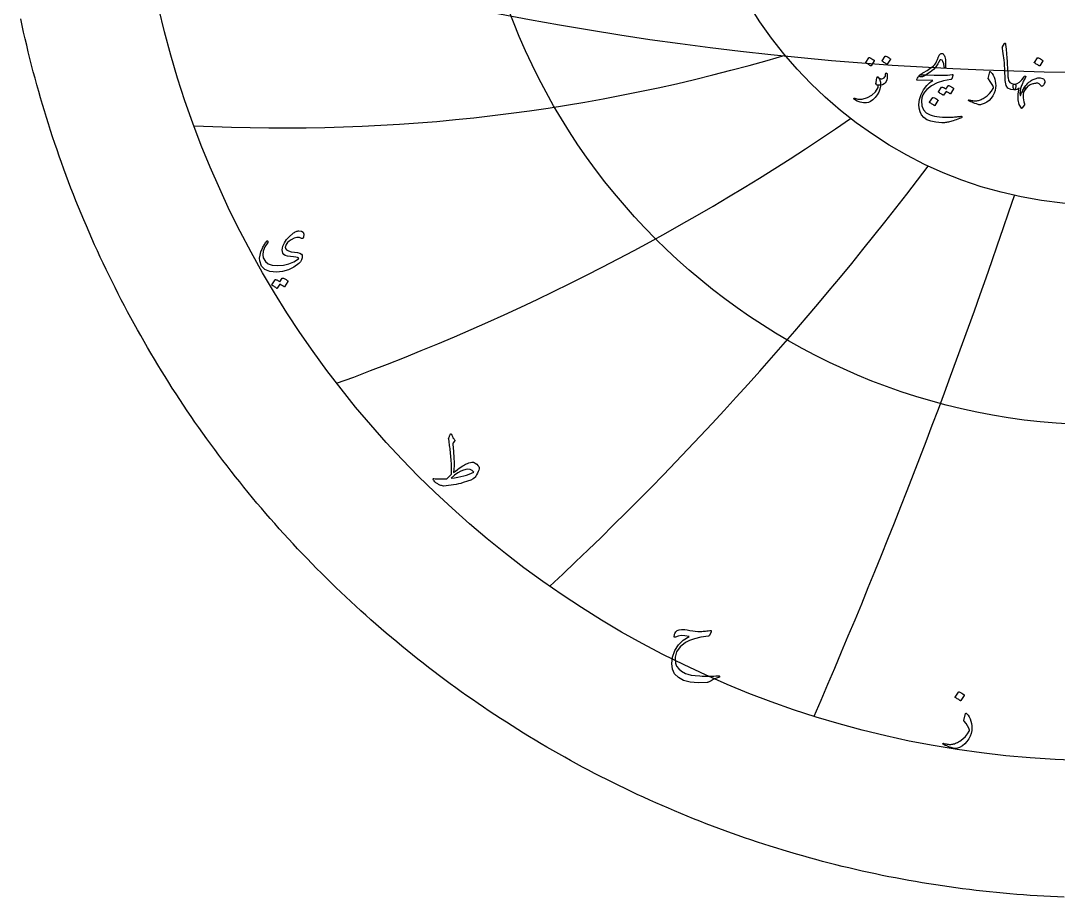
# Model space of a CAD drawing. Header units: millimetres. Extents: x -68 to 68, y -68 to 70.
# Drawn here: x -67 to -2.9, y -68.4 to -14.3 of the extents above; entities that cross this region are included whole.
import ezdxf

# ---------------------------------------------------------------- set-up
doc = ezdxf.new("R2010")
doc.units = ezdxf.units.MM
for name, color, linetype in [('CUT_OUTER', 1, 'Continuous'), ('ENGRAVE', 7, 'Continuous'), ('ENGRAVE_FINE', 8, 'Continuous'), ('TEXT', 5, 'Continuous')]:
    doc.layers.add(name, color=color, linetype=linetype)

msp = doc.modelspace()

# ---------------------------------------------------------------- linework, layer by layer
at = {"layer": 'CUT_OUTER'}
msp.add_lwpolyline([(-2.5204, -68.4286), (-2.9402, -68.4118), (-3.3599, -68.3925), (-3.7795, -68.3706), (-4.1989, -68.3461), (-4.6182, -68.3191), (-5.0373, -68.2895), (-5.4563, -68.2573), (-5.875, -68.2225), (-6.2935, -68.1852), (-6.7117, -68.1453), (-7.1297, -68.1028), (-7.5475, -68.0578), (-7.9649, -68.0102), (-8.3821, -67.96), (-8.7989, -67.9073), (-9.2154, -67.8521), (-9.6316, -67.7942), (-10.0474, -67.7339), (-10.4628, -67.6709), (-10.8778, -67.6055), (-11.2924, -67.5374), (-11.7066, -67.4669), (-12.1204, -67.3938), (-12.5337, -67.3181), (-12.9465, -67.24), (-13.3588, -67.1593), (-13.7706, -67.076), (-14.182, -66.9903), (-14.5927, -66.902), (-15.003, -66.8112), (-15.4126, -66.7179), (-15.8217, -66.6221), (-16.2302, -66.5237), (-16.6381, -66.4229), (-17.0453, -66.3196), (-17.4519, -66.2137), (-17.8579, -66.1054), (-18.2632, -65.9946), (-18.6677, -65.8813), (-19.0716, -65.7655), (-19.4748, -65.6472), (-19.8772, -65.5265), (-20.2789, -65.4033), (-20.6799, -65.2776), (-21.08, -65.1495), (-21.4794, -65.0189), (-21.8779, -64.8859), (-22.2756, -64.7505), (-22.6725, -64.6126), (-23.0685, -64.4722), (-23.4637, -64.3295), (-23.858, -64.1843), (-24.2513, -64.0367), (-24.6438, -63.8867), (-25.0354, -63.7343), (-25.4259, -63.5795), (-25.8156, -63.4222), (-26.2042, -63.2627), (-26.5919, -63.1007), (-26.9786, -62.9363), (-27.3643, -62.7696), (-27.7489, -62.6005), (-28.1325, -62.4291), (-28.515, -62.2553), (-28.8965, -62.0791), (-29.2768, -61.9007), (-29.6561, -61.7199), (-30.0342, -61.5367), (-30.4113, -61.3513), (-30.7871, -61.1635), (-31.1618, -60.9735), (-31.5354, -60.7811), (-31.9077, -60.5865), (-32.2789, -60.3896), (-32.6488, -60.1904), (-33.0175, -59.9889), (-33.385, -59.7852), (-33.7512, -59.5792), (-34.1161, -59.371), (-34.4798, -59.1605), (-34.8421, -58.9479), (-35.2032, -58.733), (-35.5629, -58.5159), (-35.9213, -58.2965), (-36.2783, -58.075), (-36.634, -57.8513), (-36.9882, -57.6255), (-37.3411, -57.3974), (-37.6926, -57.1672), (-38.0427, -56.9349), (-38.3913, -56.7004), (-38.7385, -56.4638), (-39.0842, -56.225), (-39.4285, -55.9841), (-39.7712, -55.7411), (-40.1125, -55.4961), (-40.4523, -55.2489), (-40.7905, -54.9996), (-41.1272, -54.7483), (-41.4624, -54.4949), (-41.796, -54.2395), (-42.128, -53.982), (-42.4584, -53.7225), (-42.7873, -53.461), (-43.1145, -53.1974), (-43.4401, -52.9319), (-43.764, -52.6644), (-44.0864, -52.3948), (-44.407, -52.1233), (-44.726, -51.8499), (-45.0433, -51.5745), (-45.3589, -51.2971), (-45.6728, -51.0178), (-45.985, -50.7366), (-46.2954, -50.4535), (-46.6042, -50.1685), (-46.9111, -49.8816), (-47.2163, -49.5928), (-47.5197, -49.3022), (-47.8213, -49.0097), (-48.1211, -48.7153), (-48.4191, -48.4191), (-48.7153, -48.1211), (-49.0097, -47.8213), (-49.3022, -47.5197), (-49.5928, -47.2163), (-49.8816, -46.9111), (-50.1685, -46.6042), (-50.4535, -46.2954), (-50.7366, -45.985), (-51.0178, -45.6728), (-51.2971, -45.3589), (-51.5745, -45.0433), (-51.8499, -44.726), (-52.1233, -44.407), (-52.3948, -44.0864), (-52.6644, -43.764), (-52.9319, -43.4401), (-53.1974, -43.1145), (-53.461, -42.7873), (-53.7225, -42.4584), (-53.982, -42.128), (-54.2395, -41.796), (-54.4949, -41.4624), (-54.7483, -41.1272), (-54.9996, -40.7905), (-55.2489, -40.4523), (-55.4961, -40.1125), (-55.7411, -39.7712), (-55.9841, -39.4285), (-56.225, -39.0842), (-56.4638, -38.7385), (-56.7004, -38.3913), (-56.9349, -38.0427), (-57.1672, -37.6926), (-57.3974, -37.3411), (-57.6255, -36.9882), (-57.8513, -36.634), (-58.075, -36.2783), (-58.2965, -35.9213), (-58.5159, -35.5629), (-58.733, -35.2032), (-58.9479, -34.8421), (-59.1605, -34.4798), (-59.371, -34.1161), (-59.5792, -33.7512), (-59.7852, -33.385), (-59.9889, -33.0175), (-60.1904, -32.6488), (-60.3896, -32.2789), (-60.5865, -31.9077), (-60.7811, -31.5354), (-60.9735, -31.1618), (-61.1635, -30.7871), (-61.3513, -30.4113), (-61.5367, -30.0342), (-61.7199, -29.6561), (-61.9007, -29.2768), (-62.0791, -28.8965), (-62.2553, -28.515), (-62.4291, -28.1325), (-62.6005, -27.7489), (-62.7696, -27.3643), (-62.9363, -26.9786), (-63.1007, -26.5919), (-63.2627, -26.2042), (-63.4222, -25.8156), (-63.5795, -25.4259), (-63.7343, -25.0354), (-63.8867, -24.6438), (-64.0367, -24.2513), (-64.1843, -23.858), (-64.3295, -23.4637), (-64.4722, -23.0685), (-64.6126, -22.6725), (-64.7505, -22.2756), (-64.8859, -21.8779), (-65.0189, -21.4794), (-65.1495, -21.08), (-65.2776, -20.6799), (-65.4033, -20.2789), (-65.5265, -19.8772), (-65.6472, -19.4748), (-65.7655, -19.0716), (-65.8813, -18.6677), (-65.9946, -18.2632), (-66.1054, -17.8579), (-66.2137, -17.4519), (-66.3196, -17.0453), (-66.4229, -16.6381), (-66.5237, -16.2302), (-66.6221, -15.8217), (-66.7179, -15.4126), (-66.8112, -15.003), (-66.902, -14.5927), (-66.9903, -14.182)], dxfattribs=at)
at = {"layer": 'ENGRAVE'}
for radius in [60, 39.2754, 25.7092]:
    msp.add_circle((0, 0), radius, dxfattribs=at)
for centre, radius, start, end in [((-50.7135, 87.8383), 108.7657, 267.063751, 286.527955), ((-95.425, 95.425), 140.5504, 289.948434, 304.546587), ((-175.0435, 101.0614), 205.9033, 313.121174, 322.853276), ((-390.1193, 104.5322), 405.7864, 336.504731, 341.370781)]:
    msp.add_arc(centre, radius, start, end, dxfattribs=at)
at = {"layer": 'ENGRAVE_FINE'}
msp.add_arc((0, 178.0968), 195.5833, 252.309853, 287.690147, dxfattribs=at)
at = {"layer": 'TEXT'}
for points in [[(-6.2015, -15.7075), (-6.1937, -15.6955), (-6.1865, -15.6875), (-6.1798, -15.6835), (-6.1735, -15.6835), (-6.164, -15.6888), (-6.1556, -15.7045), (-6.1481, -15.7307), (-6.1416, -15.7673), (-6.1087, -16.0655), (-6.0817, -16.3412), (-6.0608, -16.5944), (-6.0458, -16.8252), (-6.0362, -17.0226), (-6.0273, -17.1994), (-6.0192, -17.3559), (-6.0119, -17.4919), (-6.0055, -17.6074), (-6.0004, -17.7024), (-5.9965, -17.777), (-5.9939, -17.8312), (-5.9585, -17.9933), (-5.8801, -18.1126), (-5.7589, -18.189), (-5.5947, -18.2224), (-5.549, -18.2344), (-5.5198, -18.2623), (-5.5071, -18.3062), (-5.5109, -18.3661), (-5.5296, -18.4604), (-5.5498, -18.5278), (-5.5715, -18.5682), (-5.5947, -18.5817), (-5.8257, -18.5512), (-5.9959, -18.4599), (-6.1052, -18.3077), (-6.1536, -18.0946), (-6.1612, -17.9927), (-6.168, -17.8906), (-6.1742, -17.7881), (-6.1795, -17.6855), (-6.1844, -17.5826), (-6.189, -17.4794), (-6.1934, -17.376), (-6.1975, -17.2723), (-6.205, -17.0746), (-6.2154, -16.8966), (-6.2289, -16.7383), (-6.2454, -16.5997), (-6.2648, -16.4666), (-6.2873, -16.3247), (-6.3127, -16.1741), (-6.3412, -16.0148), (-6.3449, -15.9862), (-6.3442, -15.96), (-6.3389, -15.9363), (-6.3292, -15.915)], [(-14.5885, -16.5897), (-14.5835, -16.5847), (-14.5766, -16.5817), (-14.5676, -16.5807), (-14.5566, -16.5817), (-14.479, -16.6131), (-14.4059, -16.6516), (-14.3373, -16.697), (-14.2732, -16.7494), (-14.2669, -16.7573), (-14.2642, -16.7653), (-14.2649, -16.7733), (-14.2692, -16.7813), (-14.4568, -17.0847), (-14.4638, -17.0919), (-14.4728, -17.0937), (-14.4837, -17.0899), (-14.4967, -17.0807), (-14.5079, -17.0727), (-14.5257, -17.0607), (-14.5499, -17.0448), (-14.5805, -17.0248), (-14.6182, -17.0009), (-14.6634, -16.9729), (-14.716, -16.941), (-14.7761, -16.905), (-14.7841, -16.8991), (-14.7881, -16.8931), (-14.7881, -16.8871), (-14.7841, -16.8811)], [(-13.5826, -16.4939), (-13.5776, -16.4889), (-13.5706, -16.4859), (-13.5616, -16.4849), (-13.5506, -16.4859), (-13.473, -16.5173), (-13.3999, -16.5557), (-13.3313, -16.6012), (-13.2672, -16.6536), (-13.261, -16.6615), (-13.2582, -16.6695), (-13.259, -16.6775), (-13.2632, -16.6855), (-13.4508, -16.9889), (-13.4578, -16.9961), (-13.4668, -16.9979), (-13.4778, -16.9941), (-13.4907, -16.9849), (-13.502, -16.9769), (-13.5197, -16.9649), (-13.5439, -16.949), (-13.5746, -16.929), (-13.6123, -16.905), (-13.6574, -16.8771), (-13.7101, -16.8452), (-13.7702, -16.8092), (-13.7782, -16.8032), (-13.7822, -16.7973), (-13.7822, -16.7913), (-13.7782, -16.7853)], [(-11.4988, -17.7194), (-11.4751, -17.6916), (-11.4479, -17.664), (-11.4172, -17.6367), (-11.383, -17.6096), (-11.3453, -17.5826), (-11.3042, -17.5552), (-11.2595, -17.5277), (-11.2114, -17.4998), (-10.9978, -17.3736), (-10.8241, -17.2623), (-10.6904, -17.166), (-10.5966, -17.0847), (-10.524, -17.0046), (-10.4619, -16.92), (-10.4102, -16.8309), (-10.3691, -16.7374), (-10.3512, -16.6906), (-10.3336, -16.6461), (-10.3163, -16.6038), (-10.2992, -16.5637), (-10.2826, -16.5264), (-10.2668, -16.4924), (-10.2517, -16.4616), (-10.2373, -16.434), (-10.2056, -16.3868), (-10.1705, -16.3532), (-10.1318, -16.3329), (-10.0896, -16.3262), (-10.0485, -16.3329), (-10.0088, -16.3532), (-9.9706, -16.3868), (-9.9339, -16.434), (-9.8883, -16.5418), (-9.8591, -16.6975), (-9.8464, -16.9011), (-9.8501, -17.1525), (-9.8526, -17.1752), (-9.8601, -17.1915), (-9.8726, -17.2012), (-9.89, -17.2044), (-9.908, -17.2009), (-9.922, -17.1905), (-9.9319, -17.173), (-9.9379, -17.1486), (-9.9686, -16.9564), (-10.0128, -16.8192), (-10.0704, -16.7369), (-10.1415, -16.7094), (-10.1597, -16.7127), (-10.1784, -16.7224), (-10.1976, -16.7386), (-10.2174, -16.7613), (-10.2261, -16.7749), (-10.2363, -16.7918), (-10.248, -16.8119), (-10.2613, -16.8352), (-10.276, -16.8618), (-10.2922, -16.8916), (-10.3099, -16.9246), (-10.3291, -16.9609), (-10.4434, -17.1481), (-10.5986, -17.3222), (-10.7947, -17.4834), (-11.0317, -17.6316), (-11.0342, -17.6331), (-11.0417, -17.6376), (-11.0542, -17.645), (-11.0716, -17.6555), (-11.0941, -17.669), (-11.1215, -17.6855), (-11.154, -17.7049), (-11.1914, -17.7274), (-11.2705, -17.7628), (-11.3481, -17.7733), (-11.4242, -17.7588), (-11.4988, -17.7194)], [(-4.1696, -16.5937), (-4.1646, -16.5887), (-4.1576, -16.5857), (-4.1486, -16.5847), (-4.1376, -16.5857), (-4.06, -16.6171), (-3.9869, -16.6555), (-3.9183, -16.701), (-3.8542, -16.7534), (-3.848, -16.7613), (-3.8452, -16.7693), (-3.846, -16.7773), (-3.8502, -16.7853), (-4.0378, -17.0887), (-4.0448, -17.0959), (-4.0538, -17.0977), (-4.0648, -17.0939), (-4.0778, -17.0847), (-4.089, -17.0767), (-4.1067, -17.0647), (-4.1309, -17.0488), (-4.1616, -17.0288), (-4.1993, -17.0048), (-4.2444, -16.9769), (-4.2971, -16.945), (-4.3572, -16.909), (-4.3652, -16.903), (-4.3692, -16.8971), (-4.3692, -16.8911), (-4.3652, -16.8851)], [(-14.0137, -17.7992), (-13.9685, -17.8589), (-13.9329, -17.918), (-13.9067, -17.9766), (-13.8899, -18.0348), (-13.8805, -18.0966), (-13.876, -18.1705), (-13.8765, -18.2563), (-13.882, -18.3541), (-13.9156, -18.538), (-13.9808, -18.7144), (-14.0773, -18.8833), (-14.2053, -19.0447), (-14.346, -19.1834), (-14.4807, -19.2842), (-14.6095, -19.3471), (-14.7322, -19.3721), (-14.9306, -19.3651), (-15.1224, -19.3281), (-15.3078, -19.2613), (-15.4867, -19.1645), (-15.4992, -19.1562), (-15.5087, -19.1475), (-15.5152, -19.1383), (-15.5186, -19.1286), (-15.5194, -19.1173), (-15.5177, -19.1076), (-15.5134, -19.0994), (-15.5067, -19.0926), (-15.4964, -19.0881), (-15.4857, -19.0866), (-15.4745, -19.0881), (-15.4628, -19.0926), (-15.3963, -19.111), (-15.3325, -19.1261), (-15.2715, -19.1379), (-15.2133, -19.1465), (-15.1575, -19.1516), (-15.104, -19.153), (-15.0527, -19.1506), (-15.0037, -19.1445), (-14.6831, -19.0527), (-14.4119, -18.901), (-14.1901, -18.6894), (-14.0177, -18.418), (-14.0159, -18.4095), (-14.0147, -18.396), (-14.0139, -18.3776), (-14.0137, -18.3541), (-14.0202, -18.3359), (-14.0396, -18.3132), (-14.0721, -18.286), (-14.1175, -18.2543), (-14.1374, -18.2299), (-14.1494, -18.2004), (-14.1534, -18.166), (-14.1494, -18.1266), (-14.0895, -17.8232), (-14.0773, -17.7843), (-14.0606, -17.7673), (-14.0394, -17.7723), (-14.0137, -17.7992)], [(-13.5147, -17.5318), (-13.4952, -17.5348), (-13.4808, -17.5438), (-13.4713, -17.5587), (-13.4668, -17.5797), (-13.4586, -17.7189), (-13.4658, -17.8451), (-13.4885, -17.9584), (-13.5267, -18.0587), (-13.5811, -18.143), (-13.6524, -18.2084), (-13.7407, -18.2548), (-13.846, -18.2823), (-13.9199, -18.291), (-13.9897, -18.2892), (-14.0556, -18.277), (-14.1175, -18.2543), (-14.1389, -18.2374), (-14.1514, -18.2104), (-14.1549, -18.1735), (-14.1494, -18.1266), (-14.0895, -17.8232), (-14.0848, -17.8002), (-14.0786, -17.7833), (-14.0708, -17.7723), (-14.0616, -17.7673), (-14.0514, -17.7678), (-14.0406, -17.7733), (-14.0294, -17.7838), (-14.0177, -17.7992), (-13.9875, -17.8332), (-13.9488, -17.8591), (-13.9017, -17.8771), (-13.846, -17.8871), (-13.7881, -17.8876), (-13.7343, -17.8771), (-13.6844, -17.8556), (-13.6384, -17.8232), (-13.5988, -17.7783), (-13.5716, -17.7234), (-13.5569, -17.6585), (-13.5546, -17.5837), (-13.5521, -17.561), (-13.5446, -17.5448), (-13.5322, -17.535), (-13.5147, -17.5318)], [(-11.0676, -17.6515), (-10.5554, -17.6695), (-10.1126, -17.6715), (-9.7391, -17.6575), (-9.4349, -17.6276), (-9.4256, -17.6265), (-9.4175, -17.6271), (-9.4106, -17.6295), (-9.405, -17.6336), (-9.4009, -17.6392), (-9.3985, -17.646), (-9.3979, -17.6542), (-9.399, -17.6635), (-9.4069, -17.6999), (-9.4145, -17.7334), (-9.4218, -17.7638), (-9.429, -17.7913), (-9.4358, -17.8157), (-9.4424, -17.8372), (-9.4488, -17.8556), (-9.4549, -17.8711), (-9.4679, -17.8958), (-9.4828, -17.914), (-9.4998, -17.9257), (-9.5188, -17.931), (-9.9798, -18.0146), (-10.381, -18.1455), (-10.7223, -18.3239), (-11.0038, -18.5497), (-11.146, -18.7121), (-11.2493, -18.884), (-11.3136, -19.0654), (-11.3391, -19.2563), (-11.3146, -19.5559), (-11.2173, -19.8002), (-11.0472, -19.9891), (-10.8042, -20.1225), (-10.6782, -20.163), (-10.5397, -20.1964), (-10.3888, -20.2228), (-10.2253, -20.2423), (-10.0497, -20.255), (-9.8621, -20.2613), (-9.6625, -20.261), (-9.4509, -20.2543), (-9.3757, -20.25), (-9.3017, -20.2453), (-9.229, -20.2401), (-9.1575, -20.2343), (-9.0878, -20.2281), (-9.0203, -20.2213), (-8.955, -20.2141), (-8.892, -20.2064), (-8.8728, -20.2054), (-8.8591, -20.2104), (-8.8509, -20.2213), (-8.8481, -20.2383), (-8.8496, -20.258), (-8.8541, -20.2732), (-8.8616, -20.284), (-8.8721, -20.2902), (-8.9848, -20.3379), (-9.0916, -20.381), (-9.1924, -20.4197), (-9.2872, -20.4539), (-9.3758, -20.4838), (-9.4579, -20.5098), (-9.5335, -20.5317), (-9.6026, -20.5497), (-9.6676, -20.5629), (-9.7308, -20.5746), (-9.7923, -20.5849), (-9.8521, -20.5936), (-9.9104, -20.6003), (-9.9674, -20.6046), (-10.0231, -20.6063), (-10.0776, -20.6056), (-10.4499, -20.5766), (-10.7603, -20.5138), (-11.0088, -20.4169), (-11.1954, -20.2862), (-11.3324, -20.1228), (-11.4279, -19.9319), (-11.4821, -19.7136), (-11.4948, -19.4679), (-11.4556, -19.163), (-11.362, -18.8671), (-11.2141, -18.5802), (-11.0118, -18.3022), (-10.9327, -18.2181), (-10.8431, -18.1376), (-10.743, -18.0605), (-10.6325, -17.9869), (-11.5986, -17.9789), (-11.6218, -17.9689), (-11.6315, -17.9509), (-11.6278, -17.925), (-11.6105, -17.8911), (-11.5781, -17.8417), (-11.5487, -17.7972), (-11.5222, -17.7578), (-11.4988, -17.7234), (-11.4783, -17.6942), (-11.4608, -17.6705), (-11.4464, -17.6523), (-11.4349, -17.6396), (-11.409, -17.6373), (-11.3391, -17.6386), (-11.2253, -17.6433), (-11.0676, -17.6515)], [(-7.1196, -17.4679), (-7.1174, -17.4607), (-7.1146, -17.4549), (-7.1114, -17.4507), (-7.1076, -17.4479), (-7.0964, -17.4469), (-7.0827, -17.4519), (-7.0665, -17.4629), (-7.0478, -17.4799), (-6.9749, -17.5665), (-6.912, -17.6665), (-6.8591, -17.78), (-6.8162, -17.907), (-6.7828, -18.0437), (-6.7623, -18.1785), (-6.7549, -18.3112), (-6.7603, -18.4419), (-6.7958, -18.6141), (-6.8542, -18.7793), (-6.9355, -18.9374), (-7.0398, -19.0886), (-7.1645, -19.2256), (-7.3072, -19.3371), (-7.4679, -19.4232), (-7.6466, -19.4838), (-7.6945, -19.4941), (-7.7424, -19.4968), (-7.7903, -19.4921), (-7.8382, -19.4798), (-7.9486, -19.4413), (-8.0482, -19.4055), (-8.1372, -19.3724), (-8.2154, -19.3421), (-8.2826, -19.3146), (-8.3387, -19.2897), (-8.3834, -19.2676), (-8.417, -19.2483), (-8.424, -19.2423), (-8.429, -19.2363), (-8.432, -19.2303), (-8.433, -19.2244), (-8.4322, -19.2166), (-8.43, -19.2094), (-8.4262, -19.2027), (-8.421, -19.1964), (-8.4143, -19.1917), (-8.406, -19.1894), (-8.3963, -19.1897), (-8.3851, -19.1924), (-8.3167, -19.2108), (-8.2513, -19.2259), (-8.189, -19.2377), (-8.1296, -19.2463), (-8.0727, -19.2517), (-8.0178, -19.2538), (-7.9649, -19.2527), (-7.914, -19.2483), (-7.8632, -19.2402), (-7.8107, -19.2279), (-7.7565, -19.2113), (-7.7004, -19.1904), (-7.6427, -19.1651), (-7.5832, -19.135), (-7.5219, -19.1002), (-7.4589, -19.0607), (-7.282, -18.9334), (-7.1306, -18.7952), (-7.0046, -18.646), (-6.9041, -18.4859), (-6.8976, -18.4729), (-6.8941, -18.4579), (-6.8936, -18.4409), (-6.8961, -18.422), (-6.938, -18.31), (-7.0039, -18.1855), (-7.0937, -18.0485), (-7.2074, -17.899), (-7.2124, -17.8896), (-7.2154, -17.8811), (-7.2164, -17.8736), (-7.2154, -17.8671)], [(-4.956, -18.5497), (-4.9999, -18.644), (-5.0318, -18.7433), (-5.0518, -18.8476), (-5.0598, -18.9569), (-5.0563, -19.0707), (-5.0418, -19.1884), (-5.0164, -19.3102), (-4.9799, -19.4359), (-4.9754, -19.4526), (-4.974, -19.4669), (-4.9754, -19.4786), (-4.9799, -19.4878), (-5.1236, -19.6914), (-5.1369, -19.7061), (-5.1486, -19.7144), (-5.1588, -19.7161), (-5.1676, -19.7114), (-5.3043, -19.4771), (-5.3711, -19.1894), (-5.3682, -18.8484), (-5.2953, -18.4539), (-5.3649, -18.5098), (-5.438, -18.5497), (-5.5146, -18.5737), (-5.5947, -18.5817), (-5.6119, -18.5764), (-5.6276, -18.5607), (-5.6419, -18.5345), (-5.6546, -18.4978), (-5.6618, -18.4757), (-5.6676, -18.4534), (-5.6718, -18.4308), (-5.6745, -18.408), (-5.6765, -18.3852), (-5.6785, -18.3626), (-5.6805, -18.3403), (-5.6825, -18.3182), (-5.68, -18.2778), (-5.6646, -18.2483), (-5.6361, -18.2299), (-5.5947, -18.2224), (-5.4318, -18.186), (-5.2783, -18.0966), (-5.1344, -17.9544), (-4.9999, -17.7593), (-4.9817, -17.7346), (-4.963, -17.7204), (-4.9438, -17.7167), (-4.9241, -17.7234), (-4.9096, -17.7361), (-4.9021, -17.7503), (-4.9016, -17.7661), (-4.9081, -17.7833), (-4.9434, -17.8456), (-4.9774, -17.909), (-5.0103, -17.9734), (-5.0418, -18.0388), (-5.0721, -18.1051), (-5.1012, -18.1725), (-5.129, -18.2408), (-5.1556, -18.3102), (-5.2145, -18.4991), (-5.2474, -18.6625), (-5.2544, -18.8005), (-5.2354, -18.913), (-5.2337, -18.9165), (-5.2324, -18.919), (-5.2317, -18.9205), (-5.2314, -18.921), (-5.2312, -18.9205), (-5.2304, -18.919), (-5.2292, -18.9165), (-5.2274, -18.913), (-5.2031, -18.8557), (-5.178, -18.7997), (-5.1522, -18.745), (-5.1256, -18.6914), (-5.0981, -18.6389), (-5.0693, -18.5871), (-5.0392, -18.5361), (-5.0079, -18.4859), (-4.9852, -18.4509), (-4.965, -18.43), (-4.9473, -18.423), (-4.932, -18.43), (-4.9246, -18.4449), (-4.926, -18.4699), (-4.9365, -18.5048), (-4.956, -18.5497)], [(-3.95, -18.3342), (-4.0017, -18.2533), (-4.0688, -18.1984), (-4.1514, -18.1695), (-4.2494, -18.1665), (-4.3051, -18.1736), (-4.3602, -18.183), (-4.4148, -18.1946), (-4.469, -18.2084), (-4.5226, -18.225), (-4.5758, -18.2448), (-4.6284, -18.2679), (-4.6805, -18.2942), (-4.7699, -18.3541), (-4.8542, -18.4379), (-4.9335, -18.5457), (-5.0079, -18.6775), (-5.0291, -18.7072), (-5.0488, -18.7244), (-5.067, -18.7291), (-5.0837, -18.7214), (-5.0977, -18.7059), (-5.1037, -18.6874), (-5.1017, -18.666), (-5.0917, -18.6415), (-5.0765, -18.6094), (-5.0628, -18.5807), (-5.0505, -18.5555), (-5.0398, -18.5338), (-5.0303, -18.5153), (-5.0219, -18.4998), (-5.0144, -18.4873), (-5.0079, -18.4779), (-4.9493, -18.3895), (-4.8891, -18.3082), (-4.8275, -18.2339), (-4.7644, -18.1665), (-4.6998, -18.1059), (-4.6336, -18.0517), (-4.566, -18.0041), (-4.4969, -17.9629), (-4.3195, -17.8823), (-4.1546, -17.8402), (-4.0022, -17.8364), (-3.8622, -17.8711), (-3.8026, -17.9013), (-3.7594, -17.94), (-3.7327, -17.9871), (-3.7225, -18.0427), (-3.7285, -18.1186), (-3.7504, -18.1904), (-3.7883, -18.2583), (-3.8422, -18.3222), (-3.8774, -18.3499), (-3.9071, -18.3611), (-3.9313, -18.3559), (-3.95, -18.3342)], [(-9.6824, -18.3182), (-9.6774, -18.3132), (-9.6705, -18.3102), (-9.6615, -18.3092), (-9.6505, -18.3102), (-9.6112, -18.3249), (-9.5732, -18.3411), (-9.5364, -18.3589), (-9.5008, -18.3781), (-9.4663, -18.399), (-9.4324, -18.422), (-9.3994, -18.4469), (-9.3671, -18.4739), (-9.3608, -18.4821), (-9.3581, -18.4908), (-9.3588, -18.5001), (-9.3631, -18.5098), (-9.5547, -18.8132), (-9.5599, -18.8172), (-9.5677, -18.8172), (-9.5779, -18.8132), (-9.5906, -18.8052), (-9.5994, -18.7978), (-9.6136, -18.7877), (-9.6333, -18.7749), (-9.6585, -18.7593), (-9.6894, -18.7407), (-9.7264, -18.7189), (-9.7693, -18.6938), (-9.8182, -18.6655), (-9.9699, -18.901), (-9.9768, -18.9082), (-9.9858, -18.91), (-9.9968, -18.9063), (-10.0098, -18.897), (-10.021, -18.889), (-10.0387, -18.8771), (-10.0629, -18.8611), (-10.0936, -18.8411), (-10.1313, -18.8172), (-10.1764, -18.7892), (-10.2291, -18.7573), (-10.2892, -18.7214), (-10.2955, -18.7154), (-10.2982, -18.7094), (-10.2974, -18.7034), (-10.2932, -18.6974), (-10.0976, -18.406), (-10.0926, -18.401), (-10.0856, -18.398), (-10.0766, -18.397), (-10.0657, -18.398), (-10.0322, -18.4089), (-9.9998, -18.4215), (-9.9684, -18.4358), (-9.9379, -18.4519), (-9.9085, -18.4695), (-9.88, -18.4883), (-9.8526, -18.5084), (-9.8261, -18.5298)], [(-10.6405, -19.0487), (-10.6355, -19.0437), (-10.6285, -19.0407), (-10.6195, -19.0397), (-10.6086, -19.0407), (-10.531, -19.0722), (-10.4579, -19.1106), (-10.3893, -19.156), (-10.3251, -19.2084), (-10.3189, -19.2164), (-10.3162, -19.2244), (-10.3169, -19.2323), (-10.3211, -19.2403), (-10.5088, -19.5437), (-10.5158, -19.5509), (-10.5247, -19.5527), (-10.5357, -19.549), (-10.5487, -19.5397), (-10.5599, -19.5317), (-10.5776, -19.5198), (-10.6018, -19.5038), (-10.6325, -19.4838), (-10.6702, -19.4599), (-10.7154, -19.4319), (-10.768, -19.4), (-10.8281, -19.3641), (-10.8361, -19.3581), (-10.8401, -19.3521), (-10.8401, -19.3461), (-10.8361, -19.3401)], [(-49.6399, -27.7456), (-49.7778, -27.6995), (-49.9316, -27.6977), (-50.1014, -27.74), (-50.2871, -27.8265), (-50.405, -27.909), (-50.5032, -28.0074), (-50.5817, -28.1219), (-50.6405, -28.2523), (-50.6464, -28.2783), (-50.6469, -28.3055), (-50.6421, -28.3337), (-50.632, -28.363), (-50.5644, -28.454), (-50.4511, -28.5227), (-50.2919, -28.569), (-50.087, -28.5929), (-49.8847, -28.6145), (-49.7378, -28.6536), (-49.6463, -28.7103), (-49.6101, -28.7845), (-49.6061, -28.9399), (-49.6367, -29.0783), (-49.7019, -29.1997), (-49.8017, -29.304), (-50.1187, -29.5204), (-50.4564, -29.6798), (-50.8149, -29.7822), (-51.1941, -29.8277), (-51.6082, -29.799), (-51.918, -29.6745), (-52.1234, -29.4541), (-52.2245, -29.1379), (-52.2304, -28.9644), (-52.2054, -28.776), (-52.1495, -28.5727), (-52.0627, -28.3545), (-52.0325, -28.2938), (-52.0015, -28.2352), (-51.9697, -28.1788), (-51.9371, -28.1245), (-51.9035, -28.0721), (-51.8685, -28.0213), (-51.8321, -27.972), (-51.7945, -27.9244), (-51.7743, -27.9047), (-51.7562, -27.8967), (-51.7402, -27.9004), (-51.7264, -27.9159), (-51.7186, -27.935), (-51.7168, -27.9542), (-51.7208, -27.9734), (-51.7306, -27.9925), (-51.9057, -28.2746), (-52.0095, -28.529), (-52.042, -28.7558), (-52.0031, -28.9548), (-51.878, -29.1646), (-51.6944, -29.3125), (-51.4522, -29.3987), (-51.1515, -29.4232), (-50.7662, -29.3926), (-50.4191, -29.3136), (-50.1104, -29.1861), (-49.84, -29.0102), (-49.8238, -28.9953), (-49.8177, -28.9804), (-49.8217, -28.9655), (-49.8358, -28.9506), (-49.893, -28.9229), (-49.9923, -28.8995), (-50.1336, -28.8803), (-50.3169, -28.8654), (-50.5035, -28.8425), (-50.6459, -28.7994), (-50.7441, -28.7361), (-50.7981, -28.6525), (-50.8231, -28.5543), (-50.83, -28.4513), (-50.8189, -28.3435), (-50.7896, -28.231), (-50.6946, -28.0098), (-50.5628, -27.8062), (-50.3944, -27.6202), (-50.1892, -27.4517), (-50.1346, -27.4118), (-50.0817, -27.3772), (-50.0303, -27.348), (-49.9805, -27.324), (-49.9326, -27.3051), (-49.8869, -27.291), (-49.8432, -27.2817), (-49.8017, -27.2772), (-49.6394, -27.2923), (-49.5398, -27.3634), (-49.5031, -27.4903), (-49.5292, -27.6732), (-49.5489, -27.7224), (-49.5739, -27.7509), (-49.6042, -27.7586), (-49.6399, -27.7456)], [(-50.8322, -30.2025), (-50.8268, -30.1971), (-50.8194, -30.1939), (-50.8098, -30.1929), (-50.7981, -30.1939), (-50.7562, -30.2096), (-50.7156, -30.2269), (-50.6763, -30.2458), (-50.6384, -30.2663), (-50.6016, -30.2887), (-50.5655, -30.3132), (-50.5302, -30.3398), (-50.4958, -30.3685), (-50.4891, -30.3773), (-50.4862, -30.3866), (-50.487, -30.3965), (-50.4915, -30.4068), (-50.6959, -30.7305), (-50.7015, -30.7347), (-50.7097, -30.7347), (-50.7206, -30.7305), (-50.7342, -30.7219), (-50.7435, -30.7141), (-50.7587, -30.7033), (-50.7797, -30.6896), (-50.8066, -30.673), (-50.8396, -30.6531), (-50.879, -30.6299), (-50.9248, -30.6031), (-50.9769, -30.5729), (-51.1387, -30.8241), (-51.1462, -30.8319), (-51.1558, -30.8337), (-51.1675, -30.8297), (-51.1813, -30.8199), (-51.1933, -30.8114), (-51.2122, -30.7986), (-51.238, -30.7816), (-51.2707, -30.7603), (-51.3109, -30.7347), (-51.3591, -30.7049), (-51.4152, -30.6708), (-51.4794, -30.6325), (-51.486, -30.6261), (-51.489, -30.6197), (-51.4882, -30.6134), (-51.4836, -30.607), (-51.275, -30.2961), (-51.2697, -30.2908), (-51.2622, -30.2876), (-51.2526, -30.2866), (-51.2409, -30.2876), (-51.2053, -30.2992), (-51.1707, -30.3126), (-51.1371, -30.3279), (-51.1047, -30.3451), (-51.0733, -30.3639), (-51.0429, -30.384), (-51.0137, -30.4054), (-50.9854, -30.4281)], [(-40.5471, -40.0564), (-40.5268, -40.0101), (-40.5087, -39.9691), (-40.4928, -39.9335), (-40.4789, -39.9031), (-40.4675, -39.8784), (-40.4587, -39.8595), (-40.4526, -39.8464), (-40.4491, -39.8393), (-40.4419, -39.8299), (-40.4332, -39.8233), (-40.4228, -39.8193), (-40.4108, -39.818), (-40.401, -39.8196), (-40.3927, -39.8244), (-40.3861, -39.8323), (-40.381, -39.8435), (-40.3586, -39.8978), (-40.3384, -39.9457), (-40.3203, -39.9872), (-40.3044, -40.0224), (-40.2952, -40.0378), (-40.2847, -40.0543), (-40.2728, -40.0719), (-40.2596, -40.0905), (-40.2449, -40.1102), (-40.2282, -40.1309), (-40.2098, -40.1528), (-40.1894, -40.1756), (-40.1766, -40.1988), (-40.1724, -40.2214), (-40.1766, -40.2435), (-40.1894, -40.2651), (-40.2703, -40.3715), (-40.2812, -40.3888), (-40.2884, -40.4066), (-40.2919, -40.425), (-40.2916, -40.4439), (-40.2501, -40.9126), (-40.2235, -41.2923), (-40.2117, -41.5832), (-40.2149, -41.7852), (-40.2193, -41.8606), (-40.224, -41.9294), (-40.2289, -41.9916), (-40.2341, -42.0471), (-40.2396, -42.0962), (-40.2453, -42.1391), (-40.2513, -42.176), (-40.2575, -42.2067), (-40.1302, -42.1093), (-40.0121, -42.0215), (-39.9034, -41.9433), (-39.804, -41.8746), (-39.7142, -41.8153), (-39.6342, -41.765), (-39.5641, -41.7237), (-39.5038, -41.6915), (-39.3966, -41.6436), (-39.2963, -41.6064), (-39.2029, -41.5797), (-39.1164, -41.5638), (-39.0706, -41.5624), (-39.0227, -41.5712), (-38.9726, -41.5901), (-38.9205, -41.6191), (-38.8172, -41.6923), (-38.7416, -41.7628), (-38.6937, -41.8307), (-38.6735, -41.8959), (-38.6749, -41.9686), (-38.6916, -42.0503), (-38.7238, -42.141), (-38.7715, -42.2408), (-38.8247, -42.339), (-38.8736, -42.4207), (-38.9184, -42.4859), (-38.9588, -42.5346), (-39.0418, -42.5961), (-39.1845, -42.6655), (-39.3867, -42.743), (-39.6486, -42.8284), (-39.7946, -42.8707), (-39.943, -42.9083), (-40.0937, -42.941), (-40.2469, -42.9689), (-40.4019, -42.9924), (-40.5582, -43.0115), (-40.7159, -43.0264), (-40.8749, -43.0371), (-40.9331, -43.0254), (-40.9883, -43.0115), (-41.0406, -42.9955), (-41.09, -42.9775), (-41.1369, -42.9572), (-41.1821, -42.9349), (-41.2253, -42.9104), (-41.2667, -42.8838), (-41.3393, -42.8305), (-41.3997, -42.7773), (-41.4479, -42.7241), (-41.4838, -42.6709), (-41.5035, -42.6267), (-41.5073, -42.5964), (-41.495, -42.5799), (-41.4668, -42.5772), (-41.3871, -42.5866), (-41.3013, -42.5937), (-41.2093, -42.5984), (-41.1113, -42.6006), (-41.0071, -42.6005), (-40.8968, -42.598), (-40.7803, -42.593), (-40.6578, -42.5857), (-40.3767, -42.3089), (-40.3716, -42.1977), (-40.3688, -42.0854), (-40.3684, -41.972), (-40.3704, -41.8576), (-40.3745, -41.7418), (-40.3805, -41.6245), (-40.3883, -41.5055), (-40.398, -41.3849), (-40.4089, -41.2656), (-40.4204, -41.1502), (-40.4324, -41.0388), (-40.4449, -40.9315), (-40.4574, -40.8278), (-40.4694, -40.7276), (-40.4808, -40.6309), (-40.4917, -40.5376), (-40.502, -40.4512), (-40.5114, -40.3752), (-40.5201, -40.3096), (-40.5279, -40.2544), (-40.535, -40.2093), (-40.5412, -40.174), (-40.5467, -40.1486), (-40.5513, -40.1331), (-40.5543, -40.1155), (-40.5545, -40.0969), (-40.5521, -40.0772), (-40.5471, -40.0564)], [(-39.6358, -42.0492), (-39.8006, -42.1176), (-39.9839, -42.2248), (-40.1859, -42.3709), (-40.4066, -42.5559), (-40.1927, -42.5294), (-39.9898, -42.4968), (-39.7978, -42.4581), (-39.6167, -42.4133), (-39.4468, -42.3628), (-39.2883, -42.3073), (-39.1412, -42.2468), (-39.0056, -42.1812), (-39.0977, -42.0676), (-39.2335, -42.0077), (-39.4128, -42.0016), (-39.6358, -42.0492)], [(-24.3414, -52.0316), (-24.4436, -52.2615), (-24.4529, -52.2767), (-24.4638, -52.2882), (-24.4763, -52.2959), (-24.4904, -52.2999), (-24.9628, -52.3744), (-25.358, -52.4659), (-25.676, -52.5745), (-25.9169, -52.7001), (-26.2546, -52.9756), (-26.4715, -53.2782), (-26.5676, -53.6079), (-26.5428, -53.9648), (-26.4678, -54.158), (-26.3406, -54.3288), (-26.1612, -54.4773), (-25.9296, -54.6035), (-25.767, -54.6599), (-25.5645, -54.7057), (-25.3221, -54.7408), (-25.0397, -54.7653), (-24.8896, -54.7725), (-24.7416, -54.777), (-24.5958, -54.7789), (-24.4521, -54.7781), (-24.3111, -54.7749), (-24.1732, -54.7695), (-24.0385, -54.7621), (-23.9071, -54.7525), (-23.8762, -54.7504), (-23.8517, -54.7525), (-23.8336, -54.7589), (-23.8219, -54.7695), (-23.8155, -54.7826), (-23.8134, -54.7962), (-23.8155, -54.8103), (-23.8219, -54.8249), (-23.8266, -54.8328), (-23.832, -54.8393), (-23.8383, -54.8445), (-23.8453, -54.8483), (-23.8529, -54.8517), (-23.8608, -54.8552), (-23.8689, -54.8591), (-23.8773, -54.8632), (-23.9999, -54.9023), (-24.1083, -54.9431), (-24.2022, -54.9854), (-24.2818, -55.0293), (-24.3327, -55.061), (-24.3792, -55.0878), (-24.4211, -55.1099), (-24.4585, -55.1272), (-24.4908, -55.1405), (-24.5176, -55.1506), (-24.5387, -55.1576), (-24.5543, -55.1613), (-25.1366, -55.1828), (-25.6316, -55.1411), (-26.0393, -55.0359), (-26.3597, -54.8675), (-26.5912, -54.6365), (-26.728, -54.348), (-26.7701, -54.002), (-26.7174, -53.5986), (-26.5779, -53.1922), (-26.3597, -52.846), (-26.0627, -52.5599), (-25.6869, -52.3339), (-25.9531, -52.2831), (-26.1851, -52.2711), (-26.3831, -52.298), (-26.5471, -52.3637), (-26.5614, -52.3691), (-26.5747, -52.3723), (-26.587, -52.3733), (-26.5982, -52.3723), (-26.6075, -52.3688), (-26.6141, -52.3627), (-26.6181, -52.3539), (-26.6195, -52.3425), (-26.6136, -52.2895), (-26.6046, -52.2371), (-26.5923, -52.1852), (-26.5769, -52.1338), (-26.5226, -52.034), (-26.4364, -51.9603), (-26.3182, -51.9127), (-26.1681, -51.8911), (-26.0731, -51.8919), (-25.9541, -51.9028), (-25.8112, -51.9238), (-25.6444, -51.955), (-25.4722, -51.9861), (-25.3133, -52.0071), (-25.1677, -52.018), (-25.0355, -52.0188), (-24.9718, -52.016), (-24.9045, -52.0119), (-24.8335, -52.0065), (-24.7587, -51.9997), (-24.6802, -51.9913), (-24.5979, -51.981), (-24.512, -51.9689), (-24.4223, -51.955), (-24.3709, -51.9534), (-24.3403, -51.9656), (-24.3305, -51.9917), (-24.3414, -52.0316)], [(-9.0493, -55.7623), (-9.044, -55.757), (-9.0366, -55.7538), (-9.027, -55.7527), (-9.0153, -55.7538), (-8.9325, -55.7873), (-8.8545, -55.8283), (-8.7813, -55.8767), (-8.713, -55.9326), (-8.7063, -55.9411), (-8.7034, -55.9496), (-8.7042, -55.9581), (-8.7087, -55.9667), (-8.9088, -56.2903), (-8.9163, -56.298), (-8.9259, -56.2999), (-8.9376, -56.2959), (-8.9514, -56.286), (-8.9634, -56.2775), (-8.9823, -56.2647), (-9.0081, -56.2477), (-9.0408, -56.2264), (-9.081, -56.2009), (-9.1292, -56.1711), (-9.1853, -56.137), (-9.2495, -56.0987), (-9.258, -56.0923), (-9.2622, -56.0859), (-9.2622, -56.0795), (-9.258, -56.0731)], [(-8.615, -57.0865), (-8.6126, -57.0788), (-8.6097, -57.0727), (-8.6062, -57.0682), (-8.6022, -57.0652), (-8.5903, -57.0642), (-8.5756, -57.0695), (-8.5583, -57.0812), (-8.5384, -57.0993), (-8.4607, -57.1917), (-8.3936, -57.2984), (-8.3372, -57.4195), (-8.2914, -57.5549), (-8.2557, -57.7008), (-8.2339, -57.8445), (-8.2259, -57.9861), (-8.2318, -58.1255), (-8.2696, -58.3091), (-8.3319, -58.4853), (-8.4186, -58.654), (-8.5299, -58.8153), (-8.6629, -58.9614), (-8.8151, -59.0804), (-8.9865, -59.1722), (-9.1771, -59.2369), (-9.2282, -59.2478), (-9.2793, -59.2507), (-9.3304, -59.2456), (-9.3815, -59.2326), (-9.4992, -59.1915), (-9.6056, -59.1533), (-9.7004, -59.118), (-9.7839, -59.0857), (-9.8556, -59.0563), (-9.9153, -59.0298), (-9.9631, -59.0063), (-9.9989, -58.9856), (-10.0063, -58.9792), (-10.0117, -58.9729), (-10.0149, -58.9665), (-10.0159, -58.9601), (-10.0151, -58.9518), (-10.0127, -58.9441), (-10.0087, -58.9369), (-10.0031, -58.9303), (-9.996, -58.9252), (-9.9872, -58.9228), (-9.9768, -58.9231), (-9.9648, -58.926), (-9.8919, -58.9456), (-9.8222, -58.9617), (-9.7556, -58.9743), (-9.6923, -58.9835), (-9.6316, -58.9892), (-9.5731, -58.9915), (-9.5167, -58.9903), (-9.4624, -58.9856), (-9.4082, -58.977), (-9.3522, -58.9638), (-9.2943, -58.9461), (-9.2346, -58.9239), (-9.173, -58.8969), (-9.1095, -58.8648), (-9.0442, -58.8277), (-8.977, -58.7855), (-8.7883, -58.6498), (-8.6267, -58.5023), (-8.4923, -58.3432), (-8.3851, -58.1723), (-8.3782, -58.1585), (-8.3744, -58.1425), (-8.3739, -58.1244), (-8.3766, -58.1042), (-8.4213, -57.9847), (-8.4915, -57.8519), (-8.5873, -57.7058), (-8.7087, -57.5464), (-8.714, -57.5363), (-8.7172, -57.5272), (-8.7183, -57.5193), (-8.7172, -57.5123)]]:
    msp.add_lwpolyline(points, close=True, dxfattribs=at)

doc.saveas('drawing.dxf')
